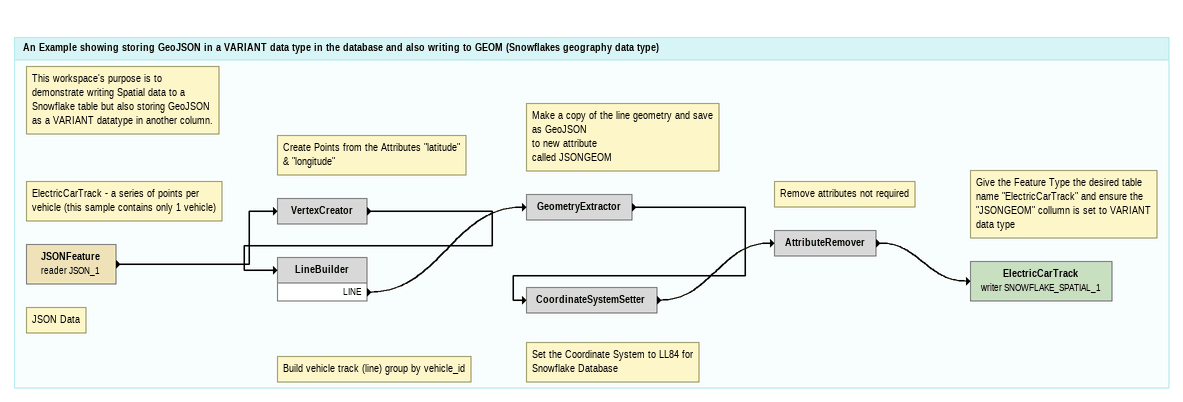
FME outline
Bookmark: An Example showing storing GeoJSON in a VARIANT data type in the database and also writing to GEOM (Snowflakes geography data type)
Note: This workspace's purpose is to demonstrate writing Spatial data to a Snowflake table but also storing GeoJSON as a VARIANT datatype in another column.
Note: ElectricCarTrack - a series of points per vehicle (this sample contains only 1 vehicle)
Note: JSON Data
JSONFeature (reader JSON_1)
    -> VertexCreator
Note: Create Points from the Attributes "latitude" & "longitude"
VertexCreator
    -> LineBuilder
Note: Build vehicle track (line) group by vehicle_id
LineBuilder
    LINE -> GeometryExtractor
Note: Make a copy of the line geometry and save as GeoJSON / to new attribute / called JSONGEOM
GeometryExtractor
    -> CoordinateSystemSetter
Note: Set the Coordinate System to LL84 for Snowflake Database
CoordinateSystemSetter
    -> AttributeRemover
Note: Remove attributes not required
AttributeRemover
    -> ElectricCarTrack (writer SNOWFLAKE_SPATIAL_1)
Note: Give the Feature Type the desired table name "ElectricCarTrack" and ensure the "JSONGEOM" collumn is set to VARIANT data type
ElectricCarTrack (writer SNOWFLAKE_SPATIAL_1)
